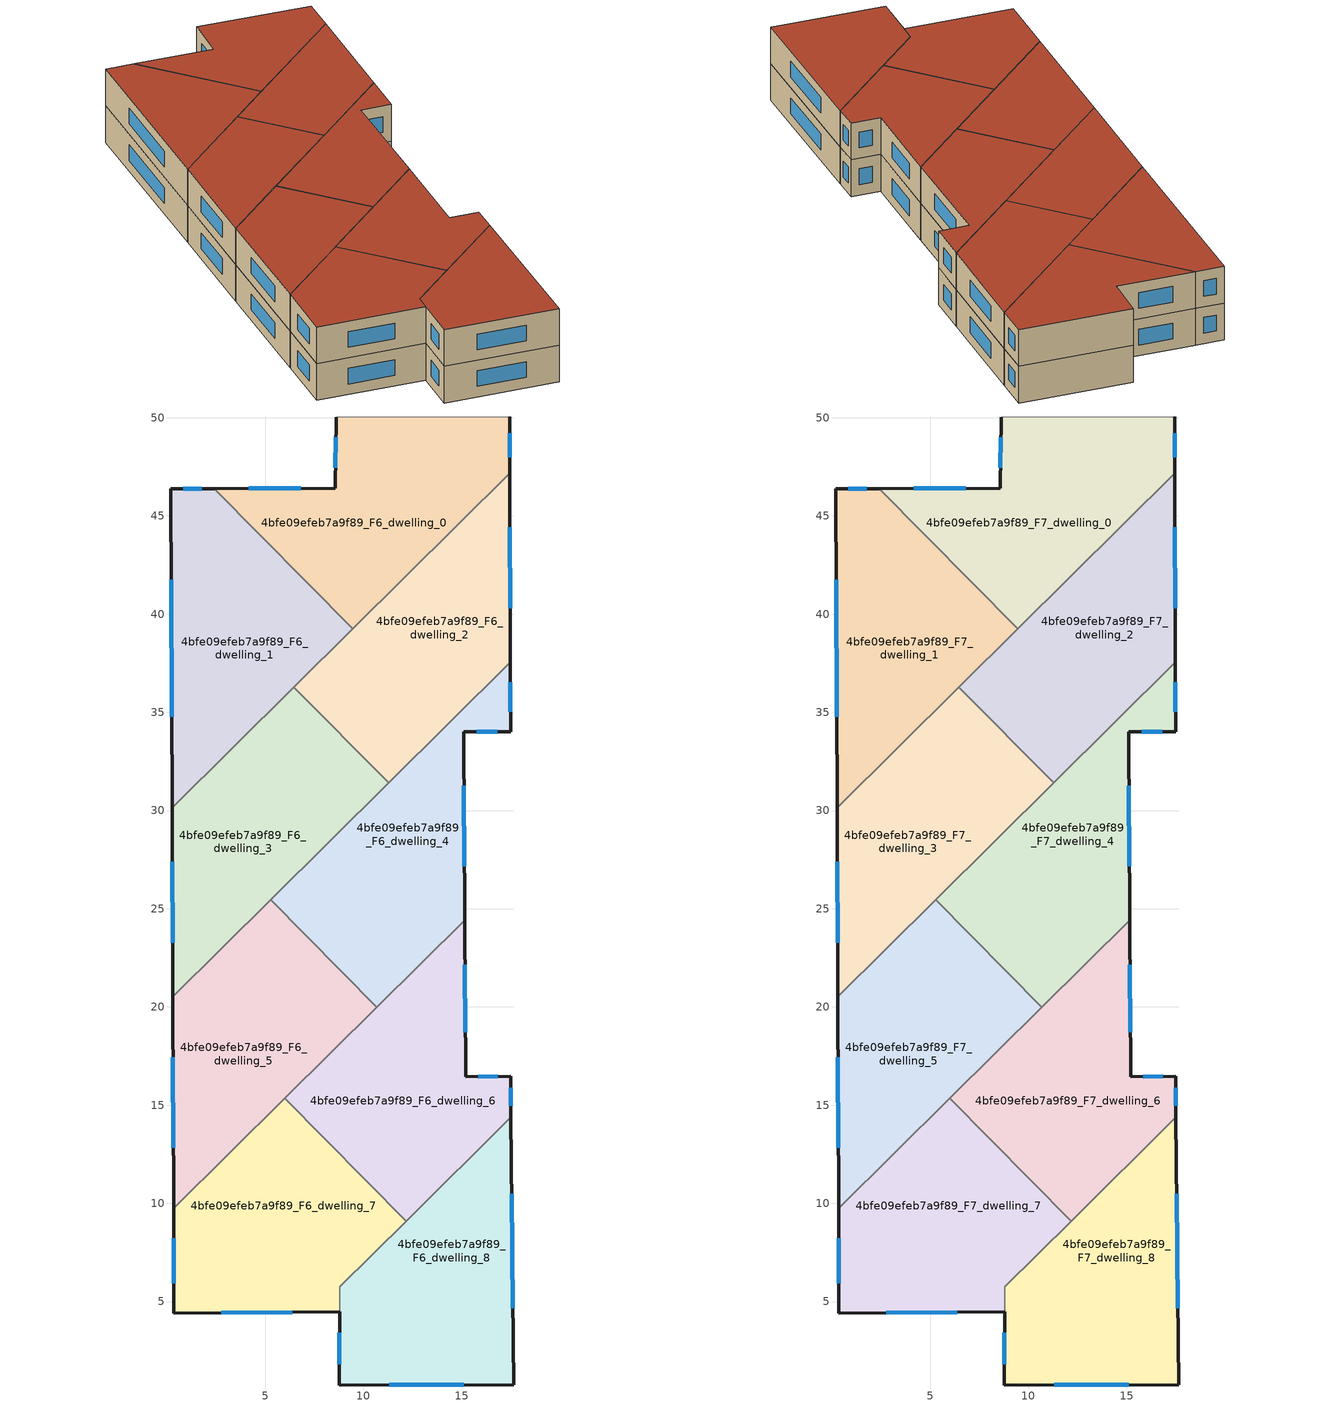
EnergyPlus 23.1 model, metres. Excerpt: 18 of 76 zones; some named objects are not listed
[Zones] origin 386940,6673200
4bfe09efeb7a9f89_F6_dwelling_0
 floor to 4bfe09efeb7a9f89_F5_dwelling_0 (EU_floor_Construction): 17.44,50.04 17.45,47.17 9.46,39.26 2.39,46.39 8.56,46.42 8.61,50.02 z18
 wall outside (EU_wall_Construction): 8.61,50.02 8.56,46.42 2.39,46.39 / 17.45,47.17 17.44,50.04 z18:21
 wall adiabatic (EU_wall_Construction): 17.44,50.04 8.61,50.02 z18:21
 wall to 4bfe09efeb7a9f89_F6_dwelling_1 (EU_wall_Construction): 2.39,46.39 9.46,39.26 z18:21
 wall to 4bfe09efeb7a9f89_F6_dwelling_2 (EU_wall_Construction): 9.46,39.26 17.45,47.17 z18:21
 window (EU_Window_Construction): 6.79,46.41 4.15,46.4 / 8.59,48.99 8.57,47.45 / 17.45,47.99 17.45,49.22 z18.86:20.14
4bfe09efeb7a9f89_F6_dwelling_1
 floor to 4bfe09efeb7a9f89_F5_dwelling_1 (EU_floor_Construction): 2.39,46.39 9.46,39.26 0.26,30.13 0.2,46.39 z18
 wall outside (EU_wall_Construction): 2.39,46.39 0.2,46.39 0.26,30.13 z18:21
 wall to 4bfe09efeb7a9f89_F6_dwelling_3 (EU_wall_Construction): 0.26,30.13 6.46,36.28 z18:21
 wall to 4bfe09efeb7a9f89_F6_dwelling_2 (EU_wall_Construction): 6.46,36.28 9.46,39.26 z18:21
 window (EU_Window_Construction): 1.76,46.39 0.82,46.39 / 0.21,41.74 0.24,34.78 z18.86:20.14
4bfe09efeb7a9f89_F6_dwelling_2
 floor to 4bfe09efeb7a9f89_F5_dwelling_2 (EU_floor_Construction): 17.45,47.17 17.48,37.55 11.28,31.41 6.46,36.28 z18
 wall outside (EU_wall_Construction): 17.48,37.55 17.45,47.17 z18:21
 wall to 4bfe09efeb7a9f89_F6_dwelling_3 (EU_wall_Construction): 6.46,36.28 11.28,31.41 z18:21
 wall to 4bfe09efeb7a9f89_F6_dwelling_4 (EU_wall_Construction): 11.28,31.41 17.48,37.55 z18:21
 window (EU_Window_Construction): 17.47,40.3 17.46,44.42 z18.86:20.14
4bfe09efeb7a9f89_F6_dwelling_3
 floor to 4bfe09efeb7a9f89_F5_dwelling_3 (EU_floor_Construction): 6.46,36.28 11.28,31.41 0.29,20.52 0.26,30.13 z18
 wall outside (EU_wall_Construction): 0.26,30.13 0.29,20.52 z18:21
 wall to 4bfe09efeb7a9f89_F6_dwelling_5 (EU_wall_Construction): 0.29,20.52 5.27,25.45 z18:21
 wall to 4bfe09efeb7a9f89_F6_dwelling_4 (EU_wall_Construction): 5.27,25.45 11.28,31.41 z18:21
 window (EU_Window_Construction): 0.26,27.39 0.28,23.27 z18.86:20.14
4bfe09efeb7a9f89_F6_dwelling_4
 floor to 4bfe09efeb7a9f89_F5_dwelling_4 (EU_floor_Construction): 17.48,37.55 17.49,34.02 15.1,34 15.15,24.42 10.68,19.99 5.27,25.45 z18
 wall outside (EU_wall_Construction): 15.15,24.42 15.1,34 17.49,34.02 17.48,37.55 z18:21
 wall to 4bfe09efeb7a9f89_F6_dwelling_5 (EU_wall_Construction): 5.27,25.45 10.68,19.99 z18:21
 wall to 4bfe09efeb7a9f89_F6_dwelling_6 (EU_wall_Construction): 10.68,19.99 15.15,24.42 z18:21
 window (EU_Window_Construction): 15.78,34.01 16.8,34.02 / 15.14,27.16 15.11,31.27 / 17.48,35.03 17.48,36.54 z18.86:20.14
4bfe09efeb7a9f89_F6_dwelling_5
 floor to 4bfe09efeb7a9f89_F5_dwelling_5 (EU_floor_Construction): 5.27,25.45 10.68,19.99 0.33,9.74 0.29,20.52 z18
 wall outside (EU_wall_Construction): 0.29,20.52 0.33,9.74 z18:21
 wall to 4bfe09efeb7a9f89_F6_dwelling_7 (EU_wall_Construction): 0.33,9.74 5.98,15.34 z18:21
 wall to 4bfe09efeb7a9f89_F6_dwelling_6 (EU_wall_Construction): 5.98,15.34 10.68,19.99 z18:21
 window (EU_Window_Construction): 0.3,17.44 0.32,12.82 z18.86:20.14
4bfe09efeb7a9f89_F6_dwelling_6
 floor to 4bfe09efeb7a9f89_F5_dwelling_6 (EU_floor_Construction): 15.15,24.42 15.2,16.43 17.49,16.47 17.51,14.39 12.17,9.1 5.98,15.34 z18
 wall outside (EU_wall_Construction): 17.51,14.39 17.49,16.47 15.2,16.43 15.15,24.42 z18:21
 wall to 4bfe09efeb7a9f89_F6_dwelling_7 (EU_wall_Construction): 5.98,15.34 12.17,9.1 z18:21
 wall to 4bfe09efeb7a9f89_F6_dwelling_8 (EU_wall_Construction): 12.17,9.1 17.51,14.39 z18:21
 window (EU_Window_Construction): 15.19,18.72 15.17,22.14 / 16.83,16.46 15.85,16.44 / 17.5,14.98 17.49,15.87 z18.86:20.14
4bfe09efeb7a9f89_F6_dwelling_7
 floor to 4bfe09efeb7a9f89_F5_dwelling_7 (EU_floor_Construction): 5.98,15.34 12.17,9.1 8.79,5.75 8.79,4.47 0.35,4.4 0.33,9.74 z18
 wall outside (EU_wall_Construction): 0.33,9.74 0.35,4.4 8.79,4.47 z18:21
 wall to 4bfe09efeb7a9f89_F6_dwelling_8 (EU_wall_Construction): 8.79,4.47 8.79,5.75 / 8.8,5.76 12.17,9.1 z18:21
 window (EU_Window_Construction): 0.34,8.21 0.34,5.93 / 2.76,4.42 6.38,4.45 z18.86:20.14
4bfe09efeb7a9f89_F6_dwelling_8
 floor to 4bfe09efeb7a9f89_F5_dwelling_8 (EU_floor_Construction): 17.51,14.39 17.64,0.77 8.76,0.75 8.8,5.75 z18
 wall outside (EU_wall_Construction): 8.79,4.47 8.76,0.75 17.64,0.77 17.51,14.39 z18:21
 window (EU_Window_Construction): 17.61,4.66 17.55,10.5 / 11.3,0.76 15.11,0.76 / 8.78,3.41 8.77,1.81 z18.86:20.14
4bfe09efeb7a9f89_F7_dwelling_0
 floor to 4bfe09efeb7a9f89_F6_dwelling_0 (EU_floor_Construction): 17.44,50.04 17.45,47.17 9.46,39.26 2.39,46.39 8.56,46.42 8.61,50.02 z21
 wall outside (EU_wall_Construction): 8.61,50.02 8.56,46.42 2.39,46.39 / 17.45,47.17 17.44,50.04 z21:24
 wall adiabatic (EU_wall_Construction): 17.44,50.04 8.61,50.02 z21:24
 wall to 4bfe09efeb7a9f89_F7_dwelling_1 (EU_wall_Construction): 2.39,46.39 9.46,39.26 z21:24
 wall to 4bfe09efeb7a9f89_F7_dwelling_2 (EU_wall_Construction): 9.46,39.26 17.45,47.17 z21:24
 window (EU_Window_Construction): 6.79,46.41 4.15,46.4 / 8.59,48.99 8.57,47.45 / 17.45,47.99 17.45,49.22 z21.86:23.14
 roof outside (EU_roof_Construction): 17.45,47.17 17.44,50.04 8.61,50.02 8.56,46.42 2.39,46.39 9.46,39.26 z24
4bfe09efeb7a9f89_F7_dwelling_1
 floor to 4bfe09efeb7a9f89_F6_dwelling_1 (EU_floor_Construction): 2.39,46.39 9.46,39.26 0.26,30.13 0.2,46.39 z21
 wall outside (EU_wall_Construction): 2.39,46.39 0.2,46.39 0.26,30.13 z21:24
 wall to 4bfe09efeb7a9f89_F7_dwelling_3 (EU_wall_Construction): 0.26,30.13 6.46,36.28 z21:24
 wall to 4bfe09efeb7a9f89_F7_dwelling_2 (EU_wall_Construction): 6.46,36.28 9.46,39.26 z21:24
 window (EU_Window_Construction): 1.76,46.39 0.82,46.39 / 0.21,41.74 0.24,34.78 z21.86:23.14
 roof outside (EU_roof_Construction): 9.46,39.26 2.39,46.39 0.2,46.39 0.26,30.13 z24
4bfe09efeb7a9f89_F7_dwelling_2
 floor to 4bfe09efeb7a9f89_F6_dwelling_2 (EU_floor_Construction): 17.45,47.17 17.48,37.55 11.28,31.41 6.46,36.28 z21
 wall outside (EU_wall_Construction): 17.48,37.55 17.45,47.17 z21:24
 wall to 4bfe09efeb7a9f89_F7_dwelling_3 (EU_wall_Construction): 6.46,36.28 11.28,31.41 z21:24
 wall to 4bfe09efeb7a9f89_F7_dwelling_4 (EU_wall_Construction): 11.28,31.41 17.48,37.55 z21:24
 window (EU_Window_Construction): 17.47,40.3 17.46,44.42 z21.86:23.14
 roof outside (EU_roof_Construction): 17.48,37.55 17.45,47.17 6.46,36.28 11.28,31.41 z24
4bfe09efeb7a9f89_F7_dwelling_3
 floor to 4bfe09efeb7a9f89_F6_dwelling_3 (EU_floor_Construction): 6.46,36.28 11.28,31.41 0.29,20.52 0.26,30.13 z21
 wall outside (EU_wall_Construction): 0.26,30.13 0.29,20.52 z21:24
 wall to 4bfe09efeb7a9f89_F7_dwelling_5 (EU_wall_Construction): 0.29,20.52 5.27,25.45 z21:24
 wall to 4bfe09efeb7a9f89_F7_dwelling_4 (EU_wall_Construction): 5.27,25.45 11.28,31.41 z21:24
 window (EU_Window_Construction): 0.26,27.39 0.28,23.27 z21.86:23.14
 roof outside (EU_roof_Construction): 11.28,31.41 6.46,36.28 0.26,30.13 0.29,20.52 z24
4bfe09efeb7a9f89_F7_dwelling_4
 floor to 4bfe09efeb7a9f89_F6_dwelling_4 (EU_floor_Construction): 17.48,37.55 17.49,34.02 15.1,34 15.15,24.42 10.68,19.99 5.27,25.45 z21
 wall outside (EU_wall_Construction): 15.15,24.42 15.1,34 17.49,34.02 17.48,37.55 z21:24
 wall to 4bfe09efeb7a9f89_F7_dwelling_5 (EU_wall_Construction): 5.27,25.45 10.68,19.99 z21:24
 wall to 4bfe09efeb7a9f89_F7_dwelling_6 (EU_wall_Construction): 10.68,19.99 15.15,24.42 z21:24
 window (EU_Window_Construction): 15.78,34.01 16.8,34.02 / 15.14,27.16 15.11,31.27 / 17.48,35.03 17.48,36.54 z21.86:23.14
 roof outside (EU_roof_Construction): 15.15,24.42 15.1,34 17.49,34.02 17.48,37.55 5.27,25.45 10.68,19.99 z24
4bfe09efeb7a9f89_F7_dwelling_5
 floor to 4bfe09efeb7a9f89_F6_dwelling_5 (EU_floor_Construction): 5.27,25.45 10.68,19.99 0.33,9.74 0.29,20.52 z21
 wall outside (EU_wall_Construction): 0.29,20.52 0.33,9.74 z21:24
 wall to 4bfe09efeb7a9f89_F7_dwelling_7 (EU_wall_Construction): 0.33,9.74 5.98,15.34 z21:24
 wall to 4bfe09efeb7a9f89_F7_dwelling_6 (EU_wall_Construction): 5.98,15.34 10.68,19.99 z21:24
 window (EU_Window_Construction): 0.3,17.44 0.32,12.82 z21.86:23.14
 roof outside (EU_roof_Construction): 10.68,19.99 5.27,25.45 0.29,20.52 0.33,9.74 z24
4bfe09efeb7a9f89_F7_dwelling_6
 floor to 4bfe09efeb7a9f89_F6_dwelling_6 (EU_floor_Construction): 15.15,24.42 15.2,16.43 17.49,16.47 17.51,14.39 12.17,9.1 5.98,15.34 z21
 wall outside (EU_wall_Construction): 17.51,14.39 17.49,16.47 15.2,16.43 15.15,24.42 z21:24
 wall to 4bfe09efeb7a9f89_F7_dwelling_7 (EU_wall_Construction): 5.98,15.34 12.17,9.1 z21:24
 wall to 4bfe09efeb7a9f89_F7_dwelling_8 (EU_wall_Construction): 12.17,9.1 17.51,14.39 z21:24
 window (EU_Window_Construction): 15.19,18.72 15.17,22.14 / 16.83,16.46 15.85,16.44 / 17.5,14.98 17.49,15.87 z21.86:23.14
 roof outside (EU_roof_Construction): 17.51,14.39 17.49,16.47 15.2,16.43 15.15,24.42 5.98,15.34 12.17,9.1 z24
4bfe09efeb7a9f89_F7_dwelling_7
 floor to 4bfe09efeb7a9f89_F6_dwelling_7 (EU_floor_Construction): 5.98,15.34 12.17,9.1 8.79,5.75 8.79,4.47 0.35,4.4 0.33,9.74 z21
 wall outside (EU_wall_Construction): 0.33,9.74 0.35,4.4 8.79,4.47 z21:24
 wall to 4bfe09efeb7a9f89_F7_dwelling_8 (EU_wall_Construction): 8.79,4.47 8.79,5.75 / 8.8,5.76 12.17,9.1 z21:24
 window (EU_Window_Construction): 0.34,8.21 0.34,5.93 / 2.76,4.42 6.38,4.45 z21.86:23.14
 roof outside (EU_roof_Construction): 8.79,4.47 8.79,5.75 12.17,9.1 5.98,15.34 0.33,9.74 0.35,4.4 z24
4bfe09efeb7a9f89_F7_dwelling_8
 floor to 4bfe09efeb7a9f89_F6_dwelling_8 (EU_floor_Construction): 17.51,14.39 17.64,0.77 8.76,0.75 8.8,5.75 z21
 wall outside (EU_wall_Construction): 8.79,4.47 8.76,0.75 17.64,0.77 17.51,14.39 z21:24
 window (EU_Window_Construction): 17.61,4.66 17.55,10.5 / 11.3,0.76 15.11,0.76 / 8.78,3.41 8.77,1.81 z21.86:23.14
 roof outside (EU_roof_Construction): 17.64,0.77 17.51,14.39 8.8,5.75 8.76,0.75 z24
[Building]
EU S2 Campaign: North Axis=0; Terrain=City; Solar Distribution=FullExterior
[Site:Location]
Helsinki-Vantaa.AP: Latitude=60.317; Longitude=24.963; Time Zone=2; Elevation=54.6
[SizingPeriod:WeatherFileDays]
AnnualSizingPeriod: Begin Month=1; Begin Day of Month=1; End Month=12; End Day of Month=31; Day of Week for Start Day=Monday; Use Weather File Daylight Saving Period=No; Use Weather File Rain and Snow Indicators=No
[MATERIAL]
EU_InternalMass_Material: Roughness=MediumRough; Thickness=0.1; Conductivity=1; Density=1800; Specific Heat=900; Thermal Absorptance=0.9; Solar Absorptance=0.7; Visible Absorptance=0.7
[MATERIAL:NOMASS] Roughness=MediumRough; Thermal Absorptance=0.9; Solar Absorptance=0.7; Visible Absorptance=0.7
Name | Thermal Resistance
EU_wall_NoMass | 2.29768
EU_roof_NoMass | 2.65117
EU_floor_NoMass | 2.06791
[WINDOWMATERIAL:SIMPLEGLAZINGSYSTEM]
EU_Window_SimpleGlazing: UFactor=2.12775; Solar Heat Gain Coefficient=0.7; Visible Transmittance=0.7
[CONSTRUCTION]
EU_wall_Construction: EU_wall_NoMass
EU_roof_Construction: EU_roof_NoMass
EU_floor_Construction: EU_floor_NoMass
EU_Window_Construction: EU_Window_SimpleGlazing
EU_InternalMass_Construction: EU_InternalMass_Material
[ZONE] Type=1; Multiplier=1; Ceiling Height=autocalculate; Floor Area=autocalculate; Part of Total Floor Area=Yes
Name | Volume
4bfe09efeb7a9f89_F6_dwelling_0; 4bfe09efeb7a9f89_F7_dwelling_0; 4bfe09efeb7a9f89_F6_dwelling_1; 4bfe09efeb7a9f89_F7_dwelling_1; 4bfe09efeb7a9f89_F6_dwelling_6; 4bfe09efeb7a9f89_F7_dwelling_6 | 248.87
4bfe09efeb7a9f89_F6_dwelling_2; 4bfe09efeb7a9f89_F7_dwelling_2 | 248.843
4bfe09efeb7a9f89_F6_dwelling_3; 4bfe09efeb7a9f89_F7_dwelling_3 | 248.862
4bfe09efeb7a9f89_F6_dwelling_4; 4bfe09efeb7a9f89_F7_dwelling_4 | 248.885
4bfe09efeb7a9f89_F6_dwelling_5; 4bfe09efeb7a9f89_F7_dwelling_5 | 248.895
4bfe09efeb7a9f89_F6_dwelling_7; 4bfe09efeb7a9f89_F7_dwelling_7 | 251.339
4bfe09efeb7a9f89_F6_dwelling_8; 4bfe09efeb7a9f89_F7_dwelling_8 | 246.36
[INTERNALMASS] Construction=EU_InternalMass_Construction
Name | Zone or ZoneList | Surface Area
4bfe09efeb7a9f89_F6_dwelling_0_EU_InternalMass | 4bfe09efeb7a9f89_F6_dwelling_0 | 82.9575
4bfe09efeb7a9f89_F6_dwelling_1_EU_InternalMass | 4bfe09efeb7a9f89_F6_dwelling_1 | 82.9577
4bfe09efeb7a9f89_F6_dwelling_2_EU_InternalMass | 4bfe09efeb7a9f89_F6_dwelling_2 | 82.9472
4bfe09efeb7a9f89_F6_dwelling_3_EU_InternalMass | 4bfe09efeb7a9f89_F6_dwelling_3 | 82.9523
4bfe09efeb7a9f89_F6_dwelling_4_EU_InternalMass | 4bfe09efeb7a9f89_F6_dwelling_4 | 82.9599
4bfe09efeb7a9f89_F6_dwelling_5_EU_InternalMass | 4bfe09efeb7a9f89_F6_dwelling_5 | 82.9667
4bfe09efeb7a9f89_F6_dwelling_6_EU_InternalMass | 4bfe09efeb7a9f89_F6_dwelling_6 | 82.9569
4bfe09efeb7a9f89_F6_dwelling_7_EU_InternalMass | 4bfe09efeb7a9f89_F6_dwelling_7 | 83.7811
4bfe09efeb7a9f89_F6_dwelling_8_EU_InternalMass | 4bfe09efeb7a9f89_F6_dwelling_8 | 82.129
4bfe09efeb7a9f89_F7_dwelling_0_EU_InternalMass | 4bfe09efeb7a9f89_F7_dwelling_0 | 82.9575
4bfe09efeb7a9f89_F7_dwelling_1_EU_InternalMass | 4bfe09efeb7a9f89_F7_dwelling_1 | 82.9577
4bfe09efeb7a9f89_F7_dwelling_2_EU_InternalMass | 4bfe09efeb7a9f89_F7_dwelling_2 | 82.9472
4bfe09efeb7a9f89_F7_dwelling_3_EU_InternalMass | 4bfe09efeb7a9f89_F7_dwelling_3 | 82.9523
4bfe09efeb7a9f89_F7_dwelling_4_EU_InternalMass | 4bfe09efeb7a9f89_F7_dwelling_4 | 82.9599
4bfe09efeb7a9f89_F7_dwelling_5_EU_InternalMass | 4bfe09efeb7a9f89_F7_dwelling_5 | 82.9667
4bfe09efeb7a9f89_F7_dwelling_6_EU_InternalMass | 4bfe09efeb7a9f89_F7_dwelling_6 | 82.9569
4bfe09efeb7a9f89_F7_dwelling_7_EU_InternalMass | 4bfe09efeb7a9f89_F7_dwelling_7 | 83.7811
4bfe09efeb7a9f89_F7_dwelling_8_EU_InternalMass | 4bfe09efeb7a9f89_F7_dwelling_8 | 82.129
[OTHEREQUIPMENT] Fuel Type=Electricity; Design Level Calculation Method=Watts/Area; Power per Zone Floor Area=1; Fraction Latent=0; Fraction Radiant=0; Fraction Lost=0; Carbon Dioxide Generation Rate=0; EndUse Subcategory=EU_Step8_InternalGains
Name | Zone or ZoneList or Space or SpaceList | Schedule
EU_Step8_InternalGain_4bfe09efeb7a9f89_F6_dwelling_0_f000 | 4bfe09efeb7a9f89_F6_dwelling_0 | EU_Step8_GainSchedule_4bfe09efeb7a9f89_F6_dwelling_0_f000
EU_Step8_InternalGain_4bfe09efeb7a9f89_F6_dwelling_1_f000 | 4bfe09efeb7a9f89_F6_dwelling_1 | EU_Step8_GainSchedule_4bfe09efeb7a9f89_F6_dwelling_1_f000
EU_Step8_InternalGain_4bfe09efeb7a9f89_F6_dwelling_2_f000 | 4bfe09efeb7a9f89_F6_dwelling_2 | EU_Step8_GainSchedule_4bfe09efeb7a9f89_F6_dwelling_2_f000
EU_Step8_InternalGain_4bfe09efeb7a9f89_F6_dwelling_3_f000 | 4bfe09efeb7a9f89_F6_dwelling_3 | EU_Step8_GainSchedule_4bfe09efeb7a9f89_F6_dwelling_3_f000
EU_Step8_InternalGain_4bfe09efeb7a9f89_F6_dwelling_4_f000 | 4bfe09efeb7a9f89_F6_dwelling_4 | EU_Step8_GainSchedule_4bfe09efeb7a9f89_F6_dwelling_4_f000
EU_Step8_InternalGain_4bfe09efeb7a9f89_F6_dwelling_5_f000 | 4bfe09efeb7a9f89_F6_dwelling_5 | EU_Step8_GainSchedule_4bfe09efeb7a9f89_F6_dwelling_5_f000
EU_Step8_InternalGain_4bfe09efeb7a9f89_F6_dwelling_6_f000 | 4bfe09efeb7a9f89_F6_dwelling_6 | EU_Step8_GainSchedule_4bfe09efeb7a9f89_F6_dwelling_6_f000
EU_Step8_InternalGain_4bfe09efeb7a9f89_F6_dwelling_7_f000 | 4bfe09efeb7a9f89_F6_dwelling_7 | EU_Step8_GainSchedule_4bfe09efeb7a9f89_F6_dwelling_7_f000
EU_Step8_InternalGain_4bfe09efeb7a9f89_F6_dwelling_8_f000 | 4bfe09efeb7a9f89_F6_dwelling_8 | EU_Step8_GainSchedule_4bfe09efeb7a9f89_F6_dwelling_8_f000
EU_Step8_InternalGain_4bfe09efeb7a9f89_F7_dwelling_0_f000 | 4bfe09efeb7a9f89_F7_dwelling_0 | EU_Step8_GainSchedule_4bfe09efeb7a9f89_F7_dwelling_0_f000
EU_Step8_InternalGain_4bfe09efeb7a9f89_F7_dwelling_1_f000 | 4bfe09efeb7a9f89_F7_dwelling_1 | EU_Step8_GainSchedule_4bfe09efeb7a9f89_F7_dwelling_1_f000
EU_Step8_InternalGain_4bfe09efeb7a9f89_F7_dwelling_2_f000 | 4bfe09efeb7a9f89_F7_dwelling_2 | EU_Step8_GainSchedule_4bfe09efeb7a9f89_F7_dwelling_2_f000
EU_Step8_InternalGain_4bfe09efeb7a9f89_F7_dwelling_3_f000 | 4bfe09efeb7a9f89_F7_dwelling_3 | EU_Step8_GainSchedule_4bfe09efeb7a9f89_F7_dwelling_3_f000
EU_Step8_InternalGain_4bfe09efeb7a9f89_F7_dwelling_4_f000 | 4bfe09efeb7a9f89_F7_dwelling_4 | EU_Step8_GainSchedule_4bfe09efeb7a9f89_F7_dwelling_4_f000
EU_Step8_InternalGain_4bfe09efeb7a9f89_F7_dwelling_5_f000 | 4bfe09efeb7a9f89_F7_dwelling_5 | EU_Step8_GainSchedule_4bfe09efeb7a9f89_F7_dwelling_5_f000
EU_Step8_InternalGain_4bfe09efeb7a9f89_F7_dwelling_6_f000 | 4bfe09efeb7a9f89_F7_dwelling_6 | EU_Step8_GainSchedule_4bfe09efeb7a9f89_F7_dwelling_6_f000
EU_Step8_InternalGain_4bfe09efeb7a9f89_F7_dwelling_7_f000 | 4bfe09efeb7a9f89_F7_dwelling_7 | EU_Step8_GainSchedule_4bfe09efeb7a9f89_F7_dwelling_7_f000
EU_Step8_InternalGain_4bfe09efeb7a9f89_F7_dwelling_8_f000 | 4bfe09efeb7a9f89_F7_dwelling_8 | EU_Step8_GainSchedule_4bfe09efeb7a9f89_F7_dwelling_8_f000
[ZONEVENTILATION:DESIGNFLOWRATE] Schedule=EU_AlwaysOn; Design Flow Rate Calculation Method=AirChanges/Hour; Air Changes per Hour=0.580295; Ventilation Type=Natural; Fan Pressure Rise=0; Fan Total Efficiency=1; Constant Term Coefficient=1; Temperature Term Coefficient=0; Velocity Term Coefficient=0; Velocity Squared Term Coefficient=0; Minimum Indoor Temperature=-100; Maximum Indoor Temperature=100; Delta Temperature=-100; Minimum Outdoor Temperature=-100; Maximum Outdoor Temperature=100; Maximum Wind Speed=40
Name | Zone or ZoneList or Space or SpaceList
EU_ConstantAir_4bfe09efeb7a9f89_F6_dwelling_0 | 4bfe09efeb7a9f89_F6_dwelling_0
EU_ConstantAir_4bfe09efeb7a9f89_F6_dwelling_1 | 4bfe09efeb7a9f89_F6_dwelling_1
EU_ConstantAir_4bfe09efeb7a9f89_F6_dwelling_2 | 4bfe09efeb7a9f89_F6_dwelling_2
EU_ConstantAir_4bfe09efeb7a9f89_F6_dwelling_3 | 4bfe09efeb7a9f89_F6_dwelling_3
EU_ConstantAir_4bfe09efeb7a9f89_F6_dwelling_4 | 4bfe09efeb7a9f89_F6_dwelling_4
EU_ConstantAir_4bfe09efeb7a9f89_F6_dwelling_5 | 4bfe09efeb7a9f89_F6_dwelling_5
EU_ConstantAir_4bfe09efeb7a9f89_F6_dwelling_6 | 4bfe09efeb7a9f89_F6_dwelling_6
EU_ConstantAir_4bfe09efeb7a9f89_F6_dwelling_7 | 4bfe09efeb7a9f89_F6_dwelling_7
EU_ConstantAir_4bfe09efeb7a9f89_F6_dwelling_8 | 4bfe09efeb7a9f89_F6_dwelling_8
EU_ConstantAir_4bfe09efeb7a9f89_F7_dwelling_0 | 4bfe09efeb7a9f89_F7_dwelling_0
EU_ConstantAir_4bfe09efeb7a9f89_F7_dwelling_1 | 4bfe09efeb7a9f89_F7_dwelling_1
EU_ConstantAir_4bfe09efeb7a9f89_F7_dwelling_2 | 4bfe09efeb7a9f89_F7_dwelling_2
EU_ConstantAir_4bfe09efeb7a9f89_F7_dwelling_3 | 4bfe09efeb7a9f89_F7_dwelling_3
EU_ConstantAir_4bfe09efeb7a9f89_F7_dwelling_4 | 4bfe09efeb7a9f89_F7_dwelling_4
EU_ConstantAir_4bfe09efeb7a9f89_F7_dwelling_5 | 4bfe09efeb7a9f89_F7_dwelling_5
EU_ConstantAir_4bfe09efeb7a9f89_F7_dwelling_6 | 4bfe09efeb7a9f89_F7_dwelling_6
EU_ConstantAir_4bfe09efeb7a9f89_F7_dwelling_7 | 4bfe09efeb7a9f89_F7_dwelling_7
EU_ConstantAir_4bfe09efeb7a9f89_F7_dwelling_8 | 4bfe09efeb7a9f89_F7_dwelling_8
[HVACTEMPLATE:THERMOSTAT] Constant Heating Setpoint=20; Constant Cooling Setpoint=50
EU_HeatOnly_4bfe09efeb7a9f89_F7_dwelling_6; EU_HeatOnly_4bfe09efeb7a9f89_F7_dwelling_7; EU_HeatOnly_4bfe09efeb7a9f89_F7_dwelling_8
[HVACTEMPLATE:ZONE:IDEALLOADSAIRSYSTEM] System Availability Schedule=EU_AlwaysOn; Maximum Heating Supply Air Temperature=50; Minimum Cooling Supply Air Temperature=13; Maximum Heating Supply Air Humidity Ratio=0.0156; Minimum Cooling Supply Air Humidity Ratio=0.0077; Heating Limit=NoLimit; Cooling Limit=NoLimit; Heating Availability Schedule=EU_AlwaysOn; Cooling Availability Schedule=EU_CoolingOff; Dehumidification Control Type=ConstantSensibleHeatRatio; Cooling Sensible Heat Ratio=0.7; Dehumidification Setpoint=60; Humidification Control Type=None; Humidification Setpoint=30; Outdoor Air Method=None; Outdoor Air Flow Rate per Person=0.00944; Outdoor Air Flow Rate per Zone Floor Area=0; Outdoor Air Flow Rate per Zone=0; Demand Controlled Ventilation Type=None; Outdoor Air Economizer Type=NoEconomizer; Heat Recovery Type=None; Sensible Heat Recovery Effectiveness=0.7; Latent Heat Recovery Effectiveness=0.65
Name | Template Thermostat
4bfe09efeb7a9f89_F6_dwelling_0 | EU_HeatOnly_4bfe09efeb7a9f89_F6_dwelling_0
4bfe09efeb7a9f89_F6_dwelling_1 | EU_HeatOnly_4bfe09efeb7a9f89_F6_dwelling_1
4bfe09efeb7a9f89_F6_dwelling_2 | EU_HeatOnly_4bfe09efeb7a9f89_F6_dwelling_2
4bfe09efeb7a9f89_F6_dwelling_3 | EU_HeatOnly_4bfe09efeb7a9f89_F6_dwelling_3
4bfe09efeb7a9f89_F6_dwelling_4 | EU_HeatOnly_4bfe09efeb7a9f89_F6_dwelling_4
4bfe09efeb7a9f89_F6_dwelling_5 | EU_HeatOnly_4bfe09efeb7a9f89_F6_dwelling_5
4bfe09efeb7a9f89_F6_dwelling_6 | EU_HeatOnly_4bfe09efeb7a9f89_F6_dwelling_6
4bfe09efeb7a9f89_F6_dwelling_7 | EU_HeatOnly_4bfe09efeb7a9f89_F6_dwelling_7
4bfe09efeb7a9f89_F6_dwelling_8 | EU_HeatOnly_4bfe09efeb7a9f89_F6_dwelling_8
4bfe09efeb7a9f89_F7_dwelling_0 | EU_HeatOnly_4bfe09efeb7a9f89_F7_dwelling_0
4bfe09efeb7a9f89_F7_dwelling_1 | EU_HeatOnly_4bfe09efeb7a9f89_F7_dwelling_1
4bfe09efeb7a9f89_F7_dwelling_2 | EU_HeatOnly_4bfe09efeb7a9f89_F7_dwelling_2
4bfe09efeb7a9f89_F7_dwelling_3 | EU_HeatOnly_4bfe09efeb7a9f89_F7_dwelling_3
4bfe09efeb7a9f89_F7_dwelling_4 | EU_HeatOnly_4bfe09efeb7a9f89_F7_dwelling_4
4bfe09efeb7a9f89_F7_dwelling_5 | EU_HeatOnly_4bfe09efeb7a9f89_F7_dwelling_5
4bfe09efeb7a9f89_F7_dwelling_6 | EU_HeatOnly_4bfe09efeb7a9f89_F7_dwelling_6
4bfe09efeb7a9f89_F7_dwelling_7 | EU_HeatOnly_4bfe09efeb7a9f89_F7_dwelling_7
4bfe09efeb7a9f89_F7_dwelling_8 | EU_HeatOnly_4bfe09efeb7a9f89_F7_dwelling_8
[SIZING:ZONE] Zone Cooling Design Supply Air Temperature Input Method=SupplyAirTemperature; Zone Cooling Design Supply Air Temperature=13; Zone Heating Design Supply Air Temperature Input Method=SupplyAirTemperature; Zone Heating Design Supply Air Temperature=50; Zone Cooling Design Supply Air Humidity Ratio=0.008; Zone Heating Design Supply Air Humidity Ratio=0.008; Cooling Design Air Flow Method=DesignDay; Cooling Design Air Flow Rate=0; Cooling Minimum Air Flow per Zone Floor Area=0.000762; Cooling Minimum Air Flow=0; Cooling Minimum Air Flow Fraction=0.2; Heating Design Air Flow Method=DesignDay; Heating Design Air Flow Rate=0; Heating Maximum Air Flow per Zone Floor Area=0.002032; Heating Maximum Air Flow=0.141576; Heating Maximum Air Flow Fraction=0.3; Account for Dedicated Outdoor Air System=No; Dedicated Outdoor Air System Control Strategy=NeutralSupplyAir; Dedicated Outdoor Air Low Setpoint Temperature for Design=autosize; Dedicated Outdoor Air High Setpoint Temperature for Design=autosize; Zone Load Sizing Method=Sensible Load Only No Latent Load; Zone Latent Cooling Design Supply Air Humidity Ratio Input Method=HumidityRatioDifference; Zone Cooling Design Supply Air Humidity Ratio Difference=0.005; Zone Latent Heating Design Supply Air Humidity Ratio Input Method=HumidityRatioDifference; Zone Humidification Design Supply Air Humidity Ratio Difference=0.005
4bfe09efeb7a9f89_F6_dwelling_0; 4bfe09efeb7a9f89_F6_dwelling_1; 4bfe09efeb7a9f89_F6_dwelling_2; 4bfe09efeb7a9f89_F6_dwelling_3; 4bfe09efeb7a9f89_F6_dwelling_4; 4bfe09efeb7a9f89_F6_dwelling_5; 4bfe09efeb7a9f89_F6_dwelling_6; 4bfe09efeb7a9f89_F6_dwelling_7; 4bfe09efeb7a9f89_F6_dwelling_8; 4bfe09efeb7a9f89_F7_dwelling_0; 4bfe09efeb7a9f89_F7_dwelling_1; 4bfe09efeb7a9f89_F7_dwelling_2; 4bfe09efeb7a9f89_F7_dwelling_3; 4bfe09efeb7a9f89_F7_dwelling_4; 4bfe09efeb7a9f89_F7_dwelling_5; 4bfe09efeb7a9f89_F7_dwelling_6; 4bfe09efeb7a9f89_F7_dwelling_7; 4bfe09efeb7a9f89_F7_dwelling_8
[SCHEDULE:CONSTANT]
Name | Hourly Value
EU_AlwaysOn | 1
EU_CoolingOff | 0
[SCHEDULE:FILE] Column Number=1; Rows to Skip at Top=0; Number of Hours of Data=8760; Column Separator=Comma; Interpolate to Timestep=No; Minutes per Item=60; Adjust Schedule for Daylight Savings=Yes
Name | File
EU_Step8_GainSchedule_4bfe09efeb7a9f89_F6_dwelling_0_f000 | ../../schedules/4bfe09efeb7a9f89/4bfe09efeb7a9f89_F6_dwelling_0_f000_gain.csv
EU_Step8_GainSchedule_4bfe09efeb7a9f89_F6_dwelling_1_f000 | ../../schedules/4bfe09efeb7a9f89/4bfe09efeb7a9f89_F6_dwelling_1_f000_gain.csv
EU_Step8_GainSchedule_4bfe09efeb7a9f89_F6_dwelling_2_f000 | ../../schedules/4bfe09efeb7a9f89/4bfe09efeb7a9f89_F6_dwelling_2_f000_gain.csv
EU_Step8_GainSchedule_4bfe09efeb7a9f89_F6_dwelling_3_f000 | ../../schedules/4bfe09efeb7a9f89/4bfe09efeb7a9f89_F6_dwelling_3_f000_gain.csv
EU_Step8_GainSchedule_4bfe09efeb7a9f89_F6_dwelling_4_f000 | ../../schedules/4bfe09efeb7a9f89/4bfe09efeb7a9f89_F6_dwelling_4_f000_gain.csv
EU_Step8_GainSchedule_4bfe09efeb7a9f89_F6_dwelling_5_f000 | ../../schedules/4bfe09efeb7a9f89/4bfe09efeb7a9f89_F6_dwelling_5_f000_gain.csv
EU_Step8_GainSchedule_4bfe09efeb7a9f89_F6_dwelling_6_f000 | ../../schedules/4bfe09efeb7a9f89/4bfe09efeb7a9f89_F6_dwelling_6_f000_gain.csv
EU_Step8_GainSchedule_4bfe09efeb7a9f89_F6_dwelling_7_f000 | ../../schedules/4bfe09efeb7a9f89/4bfe09efeb7a9f89_F6_dwelling_7_f000_gain.csv
EU_Step8_GainSchedule_4bfe09efeb7a9f89_F6_dwelling_8_f000 | ../../schedules/4bfe09efeb7a9f89/4bfe09efeb7a9f89_F6_dwelling_8_f000_gain.csv
EU_Step8_GainSchedule_4bfe09efeb7a9f89_F7_dwelling_0_f000 | ../../schedules/4bfe09efeb7a9f89/4bfe09efeb7a9f89_F7_dwelling_0_f000_gain.csv
EU_Step8_GainSchedule_4bfe09efeb7a9f89_F7_dwelling_1_f000 | ../../schedules/4bfe09efeb7a9f89/4bfe09efeb7a9f89_F7_dwelling_1_f000_gain.csv
EU_Step8_GainSchedule_4bfe09efeb7a9f89_F7_dwelling_2_f000 | ../../schedules/4bfe09efeb7a9f89/4bfe09efeb7a9f89_F7_dwelling_2_f000_gain.csv
EU_Step8_GainSchedule_4bfe09efeb7a9f89_F7_dwelling_3_f000 | ../../schedules/4bfe09efeb7a9f89/4bfe09efeb7a9f89_F7_dwelling_3_f000_gain.csv
EU_Step8_GainSchedule_4bfe09efeb7a9f89_F7_dwelling_4_f000 | ../../schedules/4bfe09efeb7a9f89/4bfe09efeb7a9f89_F7_dwelling_4_f000_gain.csv
EU_Step8_GainSchedule_4bfe09efeb7a9f89_F7_dwelling_5_f000 | ../../schedules/4bfe09efeb7a9f89/4bfe09efeb7a9f89_F7_dwelling_5_f000_gain.csv
EU_Step8_GainSchedule_4bfe09efeb7a9f89_F7_dwelling_6_f000 | ../../schedules/4bfe09efeb7a9f89/4bfe09efeb7a9f89_F7_dwelling_6_f000_gain.csv
EU_Step8_GainSchedule_4bfe09efeb7a9f89_F7_dwelling_7_f000 | ../../schedules/4bfe09efeb7a9f89/4bfe09efeb7a9f89_F7_dwelling_7_f000_gain.csv
EU_Step8_GainSchedule_4bfe09efeb7a9f89_F7_dwelling_8_f000 | ../../schedules/4bfe09efeb7a9f89/4bfe09efeb7a9f89_F7_dwelling_8_f000_gain.csv
